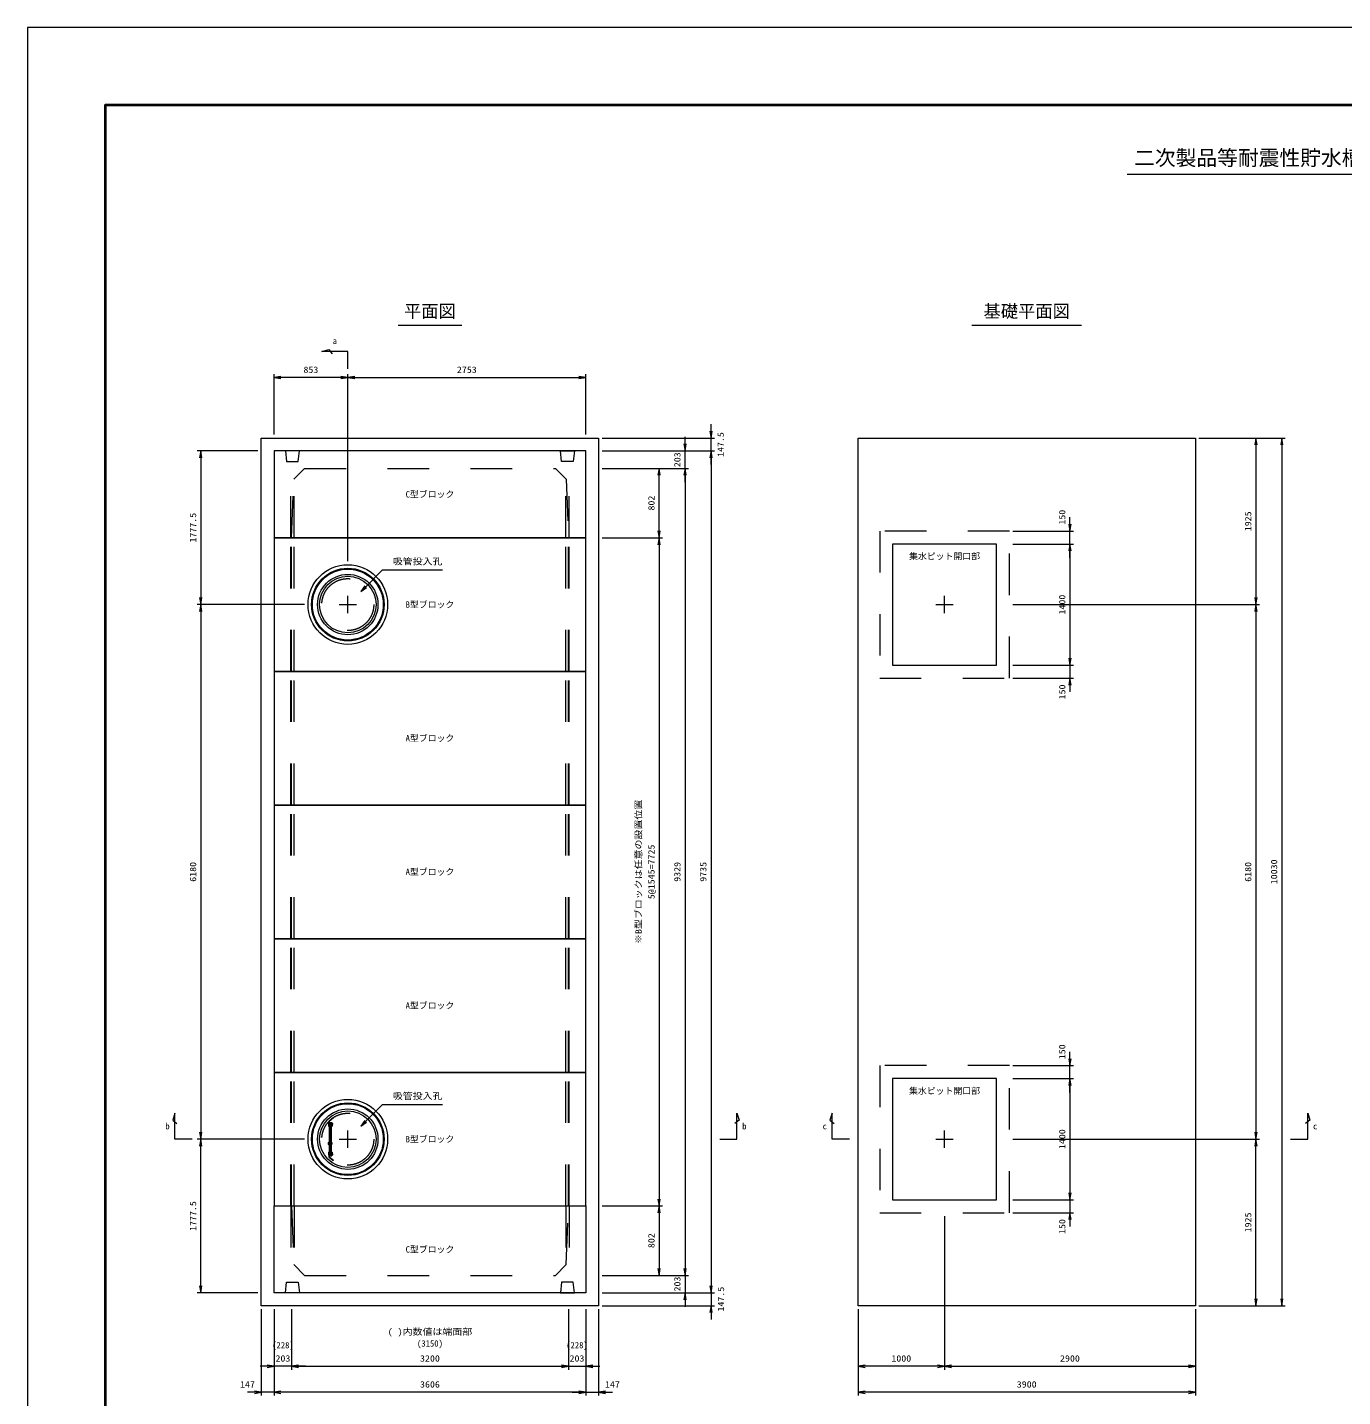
# Model space of a CAD drawing. Units: millimetres at full size. Extents: x 37600 to 71200, y -55520 to -31760.
# Drawn here: x 37600 to 52808, y -47589 to -31760 of the extents above; entities that cross this region are included whole.
import ezdxf
from ezdxf.enums import TextEntityAlignment as Align

# ---------------------------------------------------------------- set-up
doc = ezdxf.new("R2010")
doc.units = ezdxf.units.MM
doc.header["$LTSCALE"] = 80.0044
doc.header["$PDMODE"] = 32
doc.header["$PDSIZE"] = 40
doc.linetypes.add('CHAIN', pattern=[18.5, 12, -1.5, 3.5, -1.5])
doc.linetypes.add('DASHED_SPACED', pattern=[12, 6, -6])
for name, color, linetype, lineweight in [('0_2', 4, 'Continuous', 13), ('Defpoints_5', 5, 'Continuous', 13), ('FRP', 4, 'DASHED_SPACED', 13), ('図枠', 1, 'Continuous', 40), ('寸法', 6, 'Continuous', 13), ('文字', 2, 'Continuous', 13)]:
    doc.layers.add(name, color=color, linetype=linetype, lineweight=lineweight)
doc.styles.add('ＭＳ ゴシック', font='')
doc.styles.get('ＭＳ ゴシック').set_extended_font_data('MS Gothic')

# ---------------------------------------------------------------- blocks, each defined once
blk = doc.blocks.new('open_arrow')
at = {"color": 0, "linetype": 'Continuous', "lineweight": -2}
blk.add_lwpolyline([(7.5, 1.25), (0, 0), (7.5, -1.25)], dxfattribs=at)

msp = doc.modelspace()

# ---------------------------------------------------------------- linework, layer by layer
at = {"layer": '0_2', "linetype": 'DASHED_SPACED'}
for p, q in [((40645, -37660), (40645, -36780)), ((40685, -37660), (40685, -36780)), ((43825, -37660), (43825, -36780)), ((43865, -37660), (43865, -36780)), ((40645, -39205), (40645, -37660)), ((40685, -39205), (40685, -37660)), ((43825, -39205), (43825, -37660)), ((43865, -39205), (43865, -37660)), ((40645, -40750), (40645, -39205)), ((40685, -40750), (40685, -39205)), ((43825, -40750), (43825, -39205)), ((43865, -40750), (43865, -39205)), ((40645, -42295), (40645, -40750)), ((40685, -42295), (40685, -40750)), ((43825, -42295), (43825, -40750)), ((43865, -42295), (43865, -40750)), ((40645, -43840), (40645, -42295)), ((40685, -43840), (40685, -42295)), ((43825, -43840), (43825, -42295)), ((43865, -43840), (43865, -42295)), ((40645, -45385), (40645, -43840)), ((40685, -45385), (40685, -43840)), ((43825, -45385), (43825, -43840)), ((43865, -45385), (43865, -43840)), ((40645, -45385), (40645, -46265)), ((40685, -45385), (40685, -46265)), ((43825, -45385), (43825, -46265)), ((43865, -45385), (43865, -46265))]:
    msp.add_line(p, q, dxfattribs=at)
at = {"layer": '0_2', "color": 3, "linetype": 'DASHED_SPACED'}
for p, q in [((40655, -39205), (40655, -37660)), ((43855, -39205), (43855, -37660)), ((40655, -40750), (40655, -39205)), ((43855, -40750), (43855, -39205)), ((40655, -42295), (40655, -40750)), ((43855, -42295), (43855, -40750)), ((40655, -43840), (40655, -42295)), ((43855, -43840), (43855, -42295)), ((40655, -45385), (40655, -43840)), ((43855, -45385), (43855, -43840))]:
    msp.add_line(p, q, dxfattribs=at)
at = {"layer": '0_2', "color": 2, "linetype": 'CHAIN'}
for p, q in [((41205, -38432.5), (41405, -38432.5)), ((41305, -38532.5), (41305, -38332.5)), ((48105, -38432.5), (48305, -38432.5)), ((48205, -38532.5), (48205, -38332.5)), ((41205, -44612.5), (41405, -44612.5)), ((41305, -44712.5), (41305, -44512.5)), ((48105, -44612.5), (48305, -44612.5)), ((48205, -44712.5), (48205, -44512.5))]:
    msp.add_line(p, q, dxfattribs=at)
at = {"layer": '0_2', "color": 7}
for points in [[(40305, -36507.5), (44205, -36507.5), (44205, -46537.5), (40305, -46537.5)], [(47205, -36507.5), (51105, -36507.5), (51105, -46537.5), (47205, -46537.5)], [(47605, -39132.5), (48805, -39132.5), (48805, -37732.5), (47605, -37732.5)], [(47605, -45312.5), (48805, -45312.5), (48805, -43912.5), (47605, -43912.5)]]:
    msp.add_lwpolyline(points, close=True, dxfattribs=at)
at = {"layer": '0_2', "color": 3}
for points in [[(40452, -37660), (44058, -37660), (44058, -36655), (40452, -36655)], [(44058, -39205), (44058, -37660), (40452, -37660), (40452, -39205)], [(44058, -40750), (44058, -39205), (40452, -39205), (40452, -40750)], [(44058, -42295), (44058, -40750), (40452, -40750), (40452, -42295)], [(44058, -43840), (44058, -42295), (40452, -42295), (40452, -43840)], [(44058, -45385), (44058, -43840), (40452, -43840), (40452, -45385)], [(40452, -45385), (44058, -45385), (44058, -46390), (40452, -46390)]]:
    msp.add_lwpolyline(points, close=True, dxfattribs=at)
at = {"layer": '0_2', "linetype": 'DASHED_SPACED'}
for points in [[(40585, -36655), (40597.5, -36780), (40732.5, -36780), (40745, -36655)], [(43925, -36655), (43912.5, -36780), (43777.5, -36780), (43765, -36655)], [(40585, -46390), (40597.5, -46265), (40732.5, -46265), (40745, -46390)], [(43925, -46390), (43912.5, -46265), (43777.5, -46265), (43765, -46390)]]:
    msp.add_lwpolyline(points, close=True, dxfattribs=at)
at = {"layer": '0_2', "color": 3, "linetype": 'DASHED_SPACED'}
for points in [[(40655, -37660), (40680, -36983), (40805, -36858), (43705, -36858), (43830, -36983), (43855, -37660)], [(40655, -45385), (40680, -46062), (40805, -46187), (43705, -46187), (43830, -46062), (43855, -45385)]]:
    msp.add_lwpolyline(points, dxfattribs=at)
at = {"layer": '0_2', "color": 7, "linetype": 'DASHED_SPACED'}
for points in [[(47455, -39282.5), (48955, -39282.5), (48955, -37582.5), (47455, -37582.5)], [(47455, -45462.5), (48955, -45462.5), (48955, -43762.5), (47455, -43762.5)]]:
    msp.add_lwpolyline(points, close=True, dxfattribs=at)
at = {"layer": '0_2', "color": 3}
for centre, radius in [((41305, -38432.5), 460), ((41305, -38432.5), 420), ((41305, -44612.5), 460), ((41305, -44612.5), 420)]:
    msp.add_circle(centre, radius, dxfattribs=at)
at = {"layer": '0_2'}
for centre, radius in [((41305, -38432.5), 410), ((41305, -38432.5), 349), ((41305, -38432.5), 327), ((41305, -44612.5), 410), ((41305, -44612.5), 349), ((41305, -44612.5), 327)]:
    msp.add_circle(centre, radius, dxfattribs=at)
at = {"layer": '0_2', "color": 3, "linetype": 'DASHED_SPACED'}
for centre in [(41305, -38432.5), (41305, -44612.5)]:
    msp.add_circle(centre, 300, dxfattribs=at)
at = {"layer": 'Defpoints_5'}
msp.add_lwpolyline([(37600, -55520), (71200, -55520), (71200, -31760), (37600, -31760)], close=True, dxfattribs=at)
at = {"layer": 'FRP'}
for p, q in [((41080, -44428.56), (41126, -44428.56)), ((41080, -44428.56), (41080, -44430.56)), ((41080, -44430.56), (41126, -44430.56)), ((41080, -44430.56), (41080, -44462.56)), ((41080, -44441.29), (41114.95, -44441.29)), ((41080, -44462.56), (41088.9, -44462.56)), ((41087.09, -44420.41), (41089.03, -44426.23)), ((41136.43, -44364.34), (41087.85, -44405)), ((41089, -44432.75), (41089, -44437.45)), ((41089, -44441.29), (41089, -44783.71)), ((41089.03, -44423.56), (41089.03, -44428.56)), ((41089.03, -44423.56), (41120.12, -44423.56)), ((41139.32, -44367.79), (41090.73, -44408.46)), ((41094.58, -44419.06), (41120.12, -44419.06)), ((41114, -44423.56), (41110.95, -44426.61)), ((41111, -44423.56), (41111, -44428.56)), ((41111, -44432.75), (41111, -44437.45)), ((41111, -44441.29), (41111, -44783.71)), ((41111, -44462.56), (41126, -44462.56)), ((41114.95, -44430.56), (41114.95, -44441.29)), ((41120.12, -44419.06), (41120.12, -44423.56)), ((41126, -44430.56), (41126, -44462.56)), ((41126, -44443.56), (41128, -44443.56)), ((41128, -44430.56), (41128, -44443.56)), ((41136.43, -44364.34), (41139.32, -44367.79)), ((41080, -44762.44), (41088.9, -44762.44)), ((41080, -44762.44), (41080, -44794.44)), ((41080, -44783.71), (41114.95, -44783.71)), ((41080, -44794.44), (41126, -44794.44)), ((41080, -44794.44), (41080, -44796.44)), ((41089, -44787.55), (41089, -44792.25)), ((41111, -44762.44), (41126, -44762.44)), ((41111, -44787.55), (41111, -44792.25)), ((41114.95, -44783.71), (41114.95, -44794.44)), ((41126, -44762.44), (41126, -44794.44)), ((41126, -44781.44), (41128, -44781.44)), ((41128, -44781.44), (41128, -44794.44)), ((41080, -44796.44), (41126, -44796.44)), ((41089.03, -44798.77), (41087.09, -44804.59)), ((41087.85, -44820), (41136.43, -44860.66)), ((41089.03, -44796.44), (41089.03, -44801.44)), ((41089.03, -44801.44), (41120.12, -44801.44)), ((41090.73, -44816.54), (41139.32, -44857.21)), ((41094.58, -44805.94), (41120.12, -44805.94)), ((41110.95, -44798.39), (41114, -44801.44)), ((41111, -44796.44), (41111, -44801.44)), ((41120.12, -44801.44), (41120.12, -44805.94)), ((41139.32, -44857.21), (41136.43, -44860.66))]:
    msp.add_line(p, q, dxfattribs=at)
at = {"layer": 'FRP', "linetype": 'CHAIN'}
msp.add_line((41100, -44449.6), (41100, -44775.26), dxfattribs=at)
at = {"layer": 'FRP'}
for centre, radius, start, end in [((41094.58, -44413.06), 10.5, 129.92782, 270), ((41094.58, -44413.06), 6, 129.92906, 270), ((41126, -44430.56), 2, 0, 90), ((41126, -44794.44), 2, 270, 0), ((41094.58, -44811.94), 10.5, 90, 230.07217), ((41094.58, -44811.94), 6, 90, 230.07093)]:
    msp.add_arc(centre, radius, start, end, dxfattribs=at)
msp.add_point((41100, -44662.5), dxfattribs=at)
at = {"layer": '図枠'}
msp.add_lwpolyline([(38500, -54620), (70300, -54620), (70300, -32660), (38500, -32660)], close=True, dxfattribs=at)
at = {"layer": '寸法'}
for p, q in [((40452, -36467.5), (40452, -35767.5)), ((41305, -37932.5), (41305, -35767.5)), ((41305, -37932.5), (41305, -35767.5)), ((44058, -36467.5), (44058, -35767.5)), ((41305, -35807.5), (40452, -35807.5)), ((41305, -35807.5), (44058, -35807.5)), ((45505, -36815), (45505, -36347.5)), ((44245, -36507.5), (45545, -36507.5)), ((45205, -37018), (45205, -36495)), ((51145, -36507.5), (51845, -36507.5)), ((51145, -36507.5), (52145, -36507.5)), ((51805, -36507.5), (51805, -38432.5)), ((52105, -36507.5), (52105, -46537.5)), ((40265, -36655), (39565, -36655)), ((39605, -36655), (39605, -38432.5)), ((44245, -36655), (45545, -36655)), ((44245, -36655), (45245, -36655)), ((44245, -36655), (45545, -36655)), ((45505, -36655), (45505, -46390)), ((44245, -36858), (45245, -36858)), ((44245, -36858), (44945, -36858)), ((44245, -36858), (45245, -36858)), ((44905, -37660), (44905, -36858)), ((45205, -36858), (45205, -46187)), ((49655, -37892.5), (49655, -37422.5)), ((44245, -37660), (44945, -37660)), ((44245, -37660), (44945, -37660)), ((44905, -37660), (44905, -45385)), ((48995, -37582.5), (49695, -37582.5)), ((48995, -37732.5), (49695, -37732.5)), ((48995, -37732.5), (49695, -37732.5)), ((49655, -37732.5), (49655, -39132.5)), ((40805, -38432.5), (39565, -38432.5)), ((40805, -38432.5), (39565, -38432.5)), ((39605, -38432.5), (39605, -44612.5)), ((48995, -38432.5), (51845, -38432.5)), ((48995, -38432.5), (51845, -38432.5)), ((51805, -38432.5), (51805, -44612.5)), ((49655, -38972.5), (49655, -39442.5)), ((48995, -39132.5), (49695, -39132.5)), ((48995, -39132.5), (49695, -39132.5)), ((48995, -39282.5), (49695, -39282.5)), ((49655, -44072.5), (49655, -43602.5)), ((48995, -43762.5), (49695, -43762.5)), ((48995, -43912.5), (49695, -43912.5)), ((48995, -43912.5), (49695, -43912.5)), ((49655, -43912.5), (49655, -45312.5)), ((40805, -44612.5), (39565, -44612.5)), ((40805, -44612.5), (39565, -44612.5)), ((39605, -46390), (39605, -44612.5)), ((48995, -44612.5), (51845, -44612.5)), ((48995, -44612.5), (51845, -44612.5)), ((51805, -46537.5), (51805, -44612.5)), ((49655, -45152.5), (49655, -45622.5)), ((44245, -45385), (44945, -45385)), ((44245, -45385), (44945, -45385)), ((44905, -45385), (44905, -46187)), ((48995, -45312.5), (49695, -45312.5)), ((48995, -45312.5), (49695, -45312.5)), ((48205, -45502.5), (48205, -47277.5)), ((48205, -45502.5), (48205, -47277.5)), ((48995, -45462.5), (49695, -45462.5)), ((45205, -46027), (45205, -46550)), ((44245, -46187), (45245, -46187)), ((44245, -46187), (44945, -46187)), ((44245, -46187), (45245, -46187)), ((45505, -46230), (45505, -46697.5)), ((40265, -46390), (39565, -46390)), ((44245, -46390), (45545, -46390)), ((44245, -46390), (45245, -46390)), ((44245, -46390), (45545, -46390)), ((40305, -46577.5), (40305, -47577.5)), ((40452, -46577.5), (40452, -47577.5)), ((40452, -46577.5), (40452, -47277.5)), ((40452, -46577.5), (40452, -47577.5)), ((40655, -46577.5), (40655, -47277.5)), ((40655, -46577.5), (40655, -47277.5)), ((43855, -46577.5), (43855, -47277.5)), ((43855, -46577.5), (43855, -47277.5)), ((44058, -46577.5), (44058, -47577.5)), ((44058, -46577.5), (44058, -47277.5)), ((44058, -46577.5), (44058, -47577.5)), ((44205, -46577.5), (44205, -47577.5)), ((44245, -46537.5), (45545, -46537.5)), ((47205, -46577.5), (47205, -47277.5)), ((47205, -46577.5), (47205, -47577.5)), ((51105, -46577.5), (51105, -47277.5)), ((51105, -46577.5), (51105, -47577.5)), ((51145, -46537.5), (51845, -46537.5)), ((51145, -46537.5), (52145, -46537.5)), ((40815, -47237.5), (40292, -47237.5)), ((40655, -47237.5), (43855, -47237.5)), ((43695, -47237.5), (44218, -47237.5)), ((48205, -47237.5), (47205, -47237.5)), ((48205, -47237.5), (51105, -47237.5)), ((40612, -47537.5), (40145, -47537.5)), ((44058, -47537.5), (40452, -47537.5)), ((43898, -47537.5), (44365, -47537.5)), ((51105, -47537.5), (47205, -47537.5))]:
    msp.add_line(p, q, dxfattribs=at)
for points in [[(41305, -35707.5), (41305, -35507.5), (41005, -35507.5), (41085, -35482.5), (41125, -35532.5)], [(41455, -38282.5), (41511.57, -38225.93), (41705, -38032.5), (42398.33, -38032.5)], [(39505, -44612.5), (39305, -44612.5), (39305, -44312.5), (39280, -44392.5), (39330, -44432.5)], [(41455, -44462.5), (41511.57, -44405.93), (41705, -44212.5), (42398.33, -44212.5)], [(45605, -44612.5), (45805, -44612.5), (45805, -44312.5), (45830, -44392.5), (45780, -44432.5)], [(47105, -44612.5), (46905, -44612.5), (46905, -44312.5), (46880, -44392.5), (46930, -44432.5)], [(52205, -44612.5), (52405, -44612.5), (52405, -44312.5), (52430, -44392.5), (52380, -44432.5)]]:
    msp.add_lwpolyline(points, dxfattribs=at)
at = {"layer": '文字'}
for p, q in [((59204.58, -33460), (50316.67, -33460)), ((42621.67, -35207.5), (41888.33, -35207.5)), ((49788.33, -35207.5), (48521.67, -35207.5))]:
    msp.add_line(p, q, dxfattribs=at)

# ---------------------------------------------------------------- block references
at = {"layer": '寸法', "xscale": 10.7, "yscale": 10.7}
for p in [(40452, -35807.5), (41305, -35807.5), (40655, -47237.5), (40655, -47237.5), (44058, -47237.5), (47205, -47237.5), (48205, -47237.5), (40452, -47537.5), (40452, -47537.5), (44205, -47537.5), (47205, -47537.5)]:
    msp.add_blockref('open_arrow', p, dxfattribs=at)
for p, rotation in [((41305, -35807.5), 180), ((44058, -35807.5), 180), ((45505, -36507.5), 90), ((51805, -36507.5), 270), ((52105, -36507.5), 270), ((39605, -36655), 270), ((45205, -36655), 90), ((45505, -36655), 270), ((45505, -36655), 270), ((44905, -36858), 270), ((45205, -36858), 270), ((45205, -36858), 270), ((49655, -37582.5), 90), ((44905, -37660), 90), ((44905, -37660), 270), ((49655, -37732.5), 270), ((49655, -37732.5), 270), ((41455, -38282.5), 45), ((39605, -38432.5), 90), ((39605, -38432.5), 270), ((51805, -38432.5), 90), ((51805, -38432.5), 270), ((49655, -39132.5), 90), ((49655, -39132.5), 90), ((49655, -39282.5), 270), ((49655, -43762.5), 90), ((49655, -43912.5), 270), ((49655, -43912.5), 270), ((41455, -44462.5), 45), ((39605, -44612.5), 90), ((39605, -44612.5), 270), ((51805, -44612.5), 90), ((51805, -44612.5), 270), ((49655, -45312.5), 90), ((49655, -45312.5), 90), ((44905, -45385), 90), ((44905, -45385), 270), ((49655, -45462.5), 270), ((44905, -46187), 90), ((45205, -46187), 90), ((45205, -46187), 90), ((39605, -46390), 90), ((45505, -46390), 90), ((45505, -46390), 90), ((45205, -46390), 270), ((51805, -46537.5), 90), ((52105, -46537.5), 90), ((45505, -46537.5), 270), ((40452, -47237.5), 180), ((43855, -47237.5), 180), ((43855, -47237.5), 180), ((48205, -47237.5), 180), ((51105, -47237.5), 180), ((40305, -47537.5), 180), ((44058, -47537.5), 180), ((44058, -47537.5), 180), ((51105, -47537.5), 180)]:
    msp.add_blockref('open_arrow', p, dxfattribs=dict(at, rotation=rotation))

# ---------------------------------------------------------------- texts
at = {"layer": '寸法', "color": 3, "style": 'ＭＳ ゴシック'}
for s, p in [('a', (41155, -35347.5)), ('(228)', (40555, -46957.5)), ('(3150)', (42255, -46937.5)), ('(228)', (43955, -46957.5))]:
    msp.add_text(s, height=73.31, dxfattribs=at).set_placement(p, align=Align.TOP_CENTER)
at = {"layer": '寸法', "style": 'ＭＳ ゴシック', "width": 1.15}
for s, p in [('853', (40878.5, -35717.5)), ('2753', (42681.5, -35717.5)), ('203', (40555, -47147.5)), ('3200', (42255, -47147.5)), ('203', (43955, -47147.5)), ('1000', (47705, -47147.5)), ('2900', (49655, -47147.5)), ('147', (40145, -47447.5)), ('3606', (42255, -47447.5)), ('147', (44365, -47447.5)), ('3900', (49155, -47447.5))]:
    msp.add_text(s, height=73.31, dxfattribs=at).set_placement(p, align=Align.MIDDLE_CENTER)
for s, p in [('147.5', (45615.64, -36582.5)), ('203', (45115, -36758)), ('802', (44815, -37259)), ('150', (49565, -37422.5)), ('1777.5', (39515, -37543.75)), ('1925', (51715, -37470)), ('1400', (49565, -38432.5)), ('150', (49565, -39442.5)), ('5@1545=7725', (44815, -41522.5)), ('6180', (39515, -41522.5)), ('9329', (45115, -41522.5)), ('9735', (45415, -41522.5)), ('6180', (51715, -41522.5)), ('10030', (52015, -41522.5)), ('150', (49565, -43602.5)), ('1400', (49565, -44612.5)), ('1777.5', (39515, -45501.25)), ('150', (49565, -45622.5)), ('1925', (51715, -45575)), ('802', (44815, -45786)), ('203', (45115, -46287)), ('147.5', (45619.7, -46462))]:
    msp.add_text(s, height=73.31, rotation=90, dxfattribs=at).set_placement(p, align=Align.MIDDLE_CENTER)
for p in [(41825, -37992.5), (41825, -44172.5)]:
    msp.add_text('吸管投入孔', height=73.31, dxfattribs=at).set_placement(p, align=Align.BOTTOM_LEFT)
at = {"layer": '寸法', "color": 3, "style": 'ＭＳ ゴシック', "width": 1.15}
msp.add_text('※B型ブロックは任意の設置位置', height=73.31, rotation=90, dxfattribs=at).set_placement((44725, -41522.5), align=Align.BOTTOM_CENTER)
at = {"layer": '寸法', "color": 3, "style": 'ＭＳ ゴシック'}
for s, p in [('b', (39245, -44462.5)), ('c', (46845, -44462.5))]:
    msp.add_text(s, height=73.31, dxfattribs=at).set_placement(p, align=Align.MIDDLE_RIGHT)
for s, p in [('b', (45865, -44462.5)), ('c', (52465, -44462.5))]:
    msp.add_text(s, height=73.31, dxfattribs=at).set_placement(p, align=Align.MIDDLE_LEFT)
at = {"layer": '寸法', "color": 3, "style": 'ＭＳ ゴシック', "width": 1.15}
msp.add_text('( )内数値は端面部', height=73.31, dxfattribs=at).set_placement((42255, -46897.5), align=Align.BOTTOM_CENTER)
at = {"layer": '文字', "style": 'ＭＳ ゴシック'}
msp.add_text('二次製品等耐震性貯水槽 一般構造図（吸管投入孔2箇所）', height=176, dxfattribs=at).set_placement((50396.67, -33180), align=Align.TOP_LEFT)
for s, p in [('平面図', (42255, -34967.5)), ('基礎平面図', (49155, -34967.5))]:
    msp.add_text(s, height=146.6, dxfattribs=at).set_placement(p, align=Align.TOP_CENTER)
for s, p in [('C型ブロック', (42255, -37158)), ('B型ブロック', (42255, -38432.5)), ('A型ブロック', (42255, -39977.5)), ('A型ブロック', (42255, -41522.5)), ('A型ブロック', (42255, -43067.5)), ('B型ブロック', (42255, -44612.5)), ('C型ブロック', (42255, -45887))]:
    msp.add_text(s, height=73.31, dxfattribs=at).set_placement(p, align=Align.MIDDLE_CENTER)
for p in [(48205, -37932.5), (48205, -44112.5)]:
    msp.add_text('集水ピット開口部', height=73.31, dxfattribs=at).set_placement(p, align=Align.BOTTOM_CENTER)

doc.saveas('drawing.dxf')
